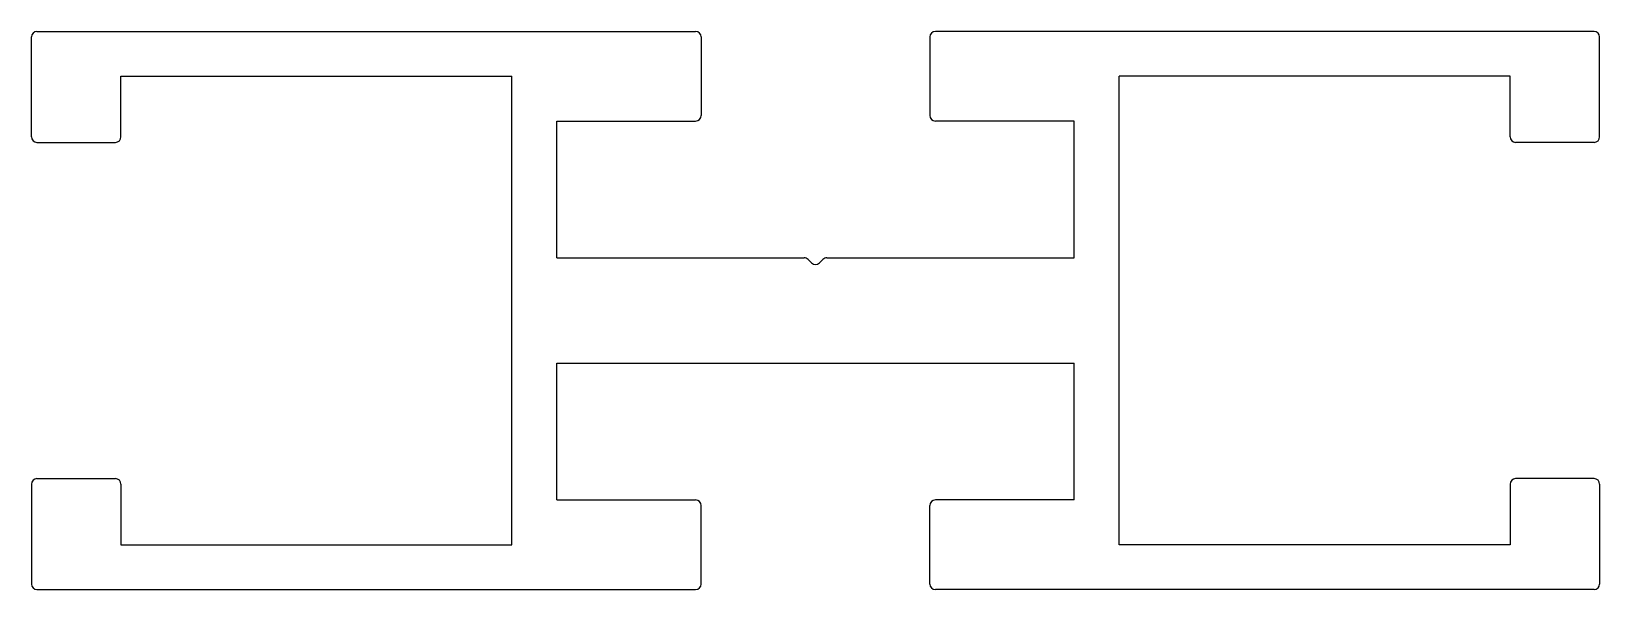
# Model space of a CAD drawing. Extents: x 1880.1 to 1950.1, y 2000.8 to 2025.7.
import ezdxf

# ---------------------------------------------------------------- set-up
doc = ezdxf.new("R2010")
doc.units = 0
doc.layers.get('0').update_dxf_attribs({"linetype": 'CONTINUOUS'})

msp = doc.modelspace()

# ---------------------------------------------------------------- linework, layer by layer
for p, q in [((1880.064, 2021.002), (1880.064, 2025.452)), ((1880.314, 2025.702), (1909.714, 2025.702)), ((1909.964, 2025.452), (1909.964, 2021.952)), ((1920.164, 2025.452), (1920.164, 2021.952)), ((1949.814, 2025.702), (1920.414, 2025.702)), ((1950.064, 2021.002), (1950.064, 2025.452)), ((1884.064, 2021.002), (1884.064, 2023.702)), ((1884.064, 2023.702), (1901.514, 2023.702)), ((1901.514, 2002.802), (1901.514, 2023.702)), ((1928.614, 2002.802), (1928.614, 2023.702)), ((1946.064, 2023.702), (1928.614, 2023.702)), ((1946.064, 2021.002), (1946.064, 2023.702)), ((1903.514, 2015.602), (1903.514, 2021.702)), ((1903.514, 2021.702), (1909.714, 2021.702)), ((1926.614, 2021.702), (1920.414, 2021.702)), ((1926.614, 2015.602), (1926.614, 2021.702)), ((1880.314, 2020.752), (1883.814, 2020.752)), ((1949.814, 2020.752), (1946.314, 2020.752)), ((1903.514, 2015.602), (1914.556, 2015.602)), ((1914.887, 2015.375), (1914.733, 2015.529)), ((1915.24, 2015.375), (1915.394, 2015.529)), ((1915.571, 2015.602), (1926.614, 2015.602)), ((1903.514, 2004.802), (1903.514, 2010.902)), ((1903.514, 2010.902), (1926.614, 2010.902)), ((1926.614, 2004.802), (1926.614, 2010.902)), ((1880.064, 2005.502), (1880.064, 2001.052)), ((1880.314, 2005.752), (1883.814, 2005.752)), ((1884.064, 2005.502), (1884.064, 2002.802)), ((1946.064, 2005.502), (1946.064, 2002.802)), ((1949.814, 2005.752), (1946.314, 2005.752)), ((1950.064, 2005.502), (1950.064, 2001.052)), ((1903.514, 2004.802), (1909.714, 2004.802)), ((1926.614, 2004.802), (1920.414, 2004.802)), ((1909.964, 2001.052), (1909.964, 2004.552)), ((1920.164, 2001.052), (1920.164, 2004.552)), ((1884.064, 2002.802), (1901.514, 2002.802)), ((1946.064, 2002.802), (1928.614, 2002.802)), ((1880.314, 2000.802), (1909.714, 2000.802)), ((1949.814, 2000.802), (1920.414, 2000.802))]:
    msp.add_line(p, q)
for centre, start, end in [((1880.314, 2025.452), 90, 180), ((1909.714, 2025.452), 0, 90), ((1920.414, 2025.452), 90, 180), ((1949.814, 2025.452), 0, 90), ((1909.714, 2021.952), 270, 0), ((1920.414, 2021.952), 180, 270), ((1880.314, 2021.002), 180, 270), ((1883.814, 2021.002), 270, 0), ((1946.314, 2021.002), 180, 270), ((1949.814, 2021.002), 270, 0), ((1914.556, 2015.352), 45, 90), ((1915.064, 2015.552), 225, 315), ((1915.571, 2015.352), 90, 135), ((1880.314, 2005.502), 90, 180), ((1883.814, 2005.502), 0, 90), ((1946.314, 2005.502), 90, 180), ((1949.814, 2005.502), 0, 90), ((1909.714, 2004.552), 0, 90), ((1920.414, 2004.552), 90, 180), ((1880.314, 2001.052), 180, 270), ((1909.714, 2001.052), 270, 0), ((1920.414, 2001.052), 180, 270), ((1949.814, 2001.052), 270, 0)]:
    msp.add_arc(centre, 0.25, start, end)

doc.saveas('drawing.dxf')
